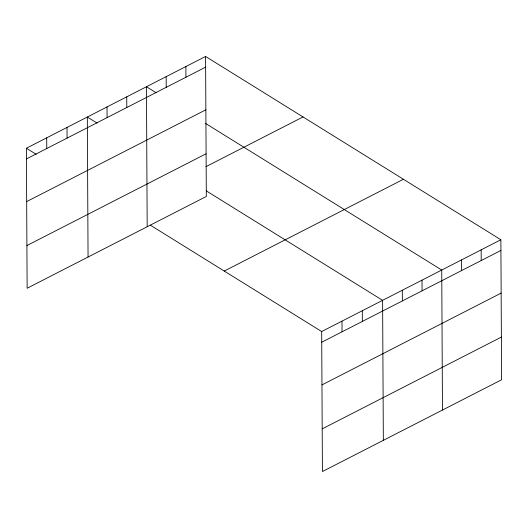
<?xml version="1.0" encoding="UTF-8"?>
<svg xmlns="http://www.w3.org/2000/svg" width="528" height="528" viewBox="0 0 528 528"><rect width="100%" height="100%" fill="white"/><g stroke="black" fill="none" stroke-linecap="round" stroke-linejoin="round"><path stroke-width="0.79" d="M205.583 56.456L206.316 196.456L27.133 288.242L26.4 148.236L205.583 56.456L500.867 239.758L501.6 379.764L322.417 471.544L321.684 331.544L150.335 225.172M26.453 158.915L205.636 67.135M26.677 201.59L205.861 109.811M26.908 245.56L206.092 153.78M205.933 166.676L303.026 116.945M224.242 271.049L403.425 179.269M321.684 331.544L500.867 239.758M321.737 342.223L500.92 250.444M321.961 384.899L501.145 293.119M322.192 428.868L501.376 337.088M156.196 92.789L146.454 86.744L147.187 226.75M205.616 123.466L441.738 270.046L442.471 410.051M97.066 123.077L87.325 117.031L88.057 257.037M206.382 190.938L382.609 300.333L383.341 440.339M26.4 148.236L36.142 154.282M481.16 249.856L481.213 260.535M461.446 259.954L461.505 270.633M422.024 280.144L422.083 290.822M402.316 290.242L402.369 300.92M362.3 310.735L362.353 321.42M341.992 321.136L342.045 331.822M185.876 66.548L185.929 77.227M166.162 76.646L166.221 87.325M126.74 96.835L126.799 107.514M107.032 106.933L107.092 117.612M67.016 127.433L67.069 138.112M46.708 137.834L46.761 148.513"/></g></svg>
